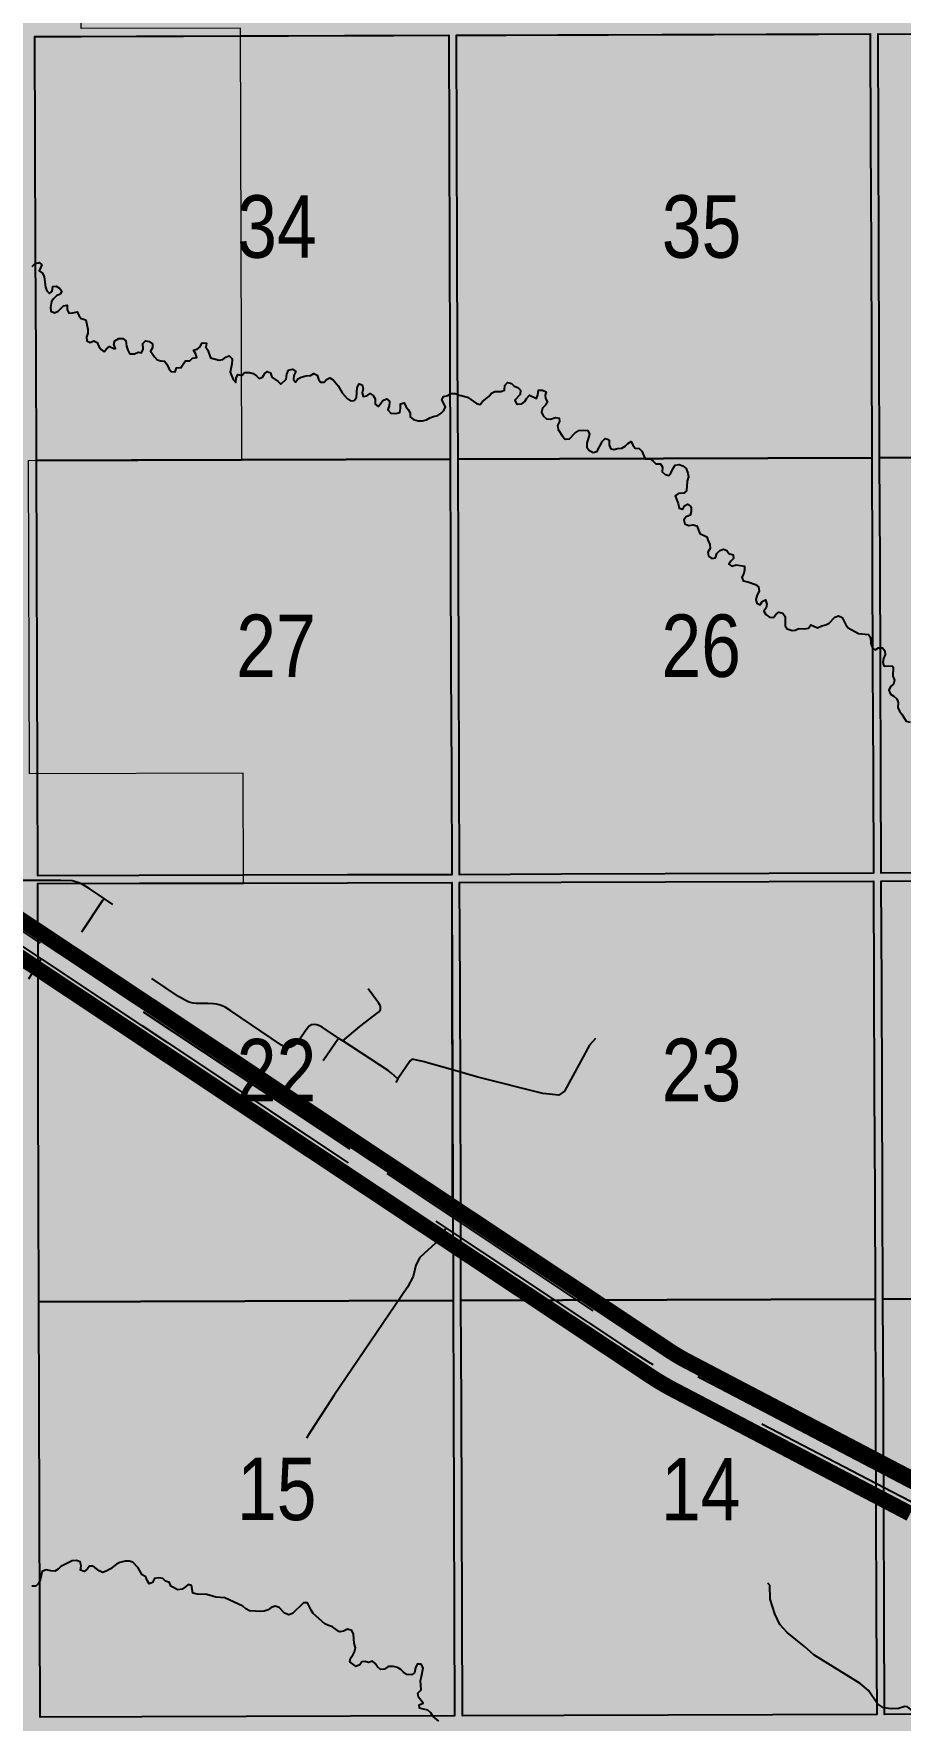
# Model space of a CAD drawing. Extents: x 403018 to 417191, y 6033193 to 6042673.
# Drawn here: x 415223.6 to 415334.6, y 6036727.6 to 6036943.7 of the extents above; entities that cross this region are included whole.
import ezdxf

# ---------------------------------------------------------------- set-up
doc = ezdxf.new("R2010")
doc.units = 0
doc.header["$LTSCALE"] = 5
doc.linetypes.add('DASHED2', pattern=[9.525, 6.35, -3.175])
for name, color, linetype in [('Quarters', 8, 'Continuous'), ('RoadSeg', 57, 'DASHED2'), ('ROUTE-MAP-HWY', 2, 'Continuous'), ('ROUTE-MAP-TOWN-H', 50, 'Continuous'), ('T-WATER', 160, 'Continuous')]:
    doc.layers.add(name, color=color, linetype=linetype)
doc.layers.add('ROUTE-MAP-BACKGROUND-H', color=7, linetype='Continuous', true_color=0xf0ebff)
doc.layers.add('ROUTE-MAP-TOWN-BDY', color=3, linetype='Continuous', lineweight=0)
doc.styles.add('120', font='ARIALN.TTF', dxfattribs={"height": 13})

msp = doc.modelspace()

# ---------------------------------------------------------------- hatches: boundary and pattern name
at = {"layer": 'ROUTE-MAP-BACKGROUND-H'}
h = msp.add_hatch(color=256, dxfattribs=at)
h.dxf.hatch_style = 1
h.paths.add_polyline_path([(412923.423, 6037807.465), (416092.9, 6037807.465), (416092.9, 6035965.758), (412923.423, 6035965.758)])
at = {"layer": 'ROUTE-MAP-TOWN-H'}
h = msp.add_hatch(color=256, dxfattribs=at)
h.dxf.hatch_style = 1
h.paths.add_polyline_path([(415092.717, 6036970.618), (415092.783, 6036942.887), (415088.042, 6036942.872), (415088.105, 6036915.336), (415114.779, 6036915.421), (415114.842, 6036889.889), (415191.864, 6036849.763), (415198.268, 6036845.874), (415277.189, 6036793.428), (415277.133, 6036834.919), (415250.443, 6036834.857), (415250.392, 6036848.912), (415223.026, 6036848.837), (415222.902, 6036888.988), (415250.246, 6036889.071), (415250.061, 6036944.375), (415229.638, 6036944.317), (415228.459, 6036997.762), (415201.562, 6036997.667), (415201.635, 6036970.883), (415174.082, 6036970.78)])

# ---------------------------------------------------------------- linework, layer by layer
at = {"layer": 'Quarters'}
for points in [[(415276.878, 6036902.546), (415276.925, 6036889.156), (415263.585, 6036889.114), (415250.246, 6036889.071), (415236.909, 6036889.03), (415236.104, 6036889.028), (415223.907, 6036888.991), (415223.861, 6036902.379), (415223.816, 6036915.767), (415223.773, 6036929.535), (415223.729, 6036943.303), (415228.637, 6036943.319), (415229.642, 6036943.322), (415236.729, 6036943.345), (415242.756, 6036943.364), (415250.064, 6036943.387), (415256.206, 6036943.406), (415263.399, 6036943.429), (415269.655, 6036943.449), (415276.734, 6036943.472), (415276.782, 6036929.704), (415276.831, 6036915.935), (415276.878, 6036902.546)], [(415330.899, 6036902.716), (415330.951, 6036889.326), (415317.612, 6036889.284), (415304.273, 6036889.242), (415290.933, 6036889.2), (415277.929, 6036889.159), (415277.882, 6036902.549), (415277.835, 6036915.939), (415277.786, 6036929.707), (415277.738, 6036943.475), (415283.105, 6036943.492), (415284.109, 6036943.495), (415290.737, 6036943.516), (415297.222, 6036943.536), (415304.072, 6036943.558), (415310.671, 6036943.578), (415317.406, 6036943.599), (415324.119, 6036943.62), (415330.74, 6036943.641), (415330.793, 6036929.873), (415330.847, 6036916.105), (415330.899, 6036902.716)], [(415344.959, 6036889.388), (415331.955, 6036889.331), (415331.903, 6036902.72), (415331.851, 6036916.11), (415331.798, 6036929.873), (415331.744, 6036943.637), (415337.567, 6036943.611), (415338.572, 6036943.606), (415344.744, 6036943.578), (415351.692, 6036943.547), (415358.079, 6036943.518), (415365.148, 6036943.487), (415371.413, 6036943.458), (415378.603, 6036943.426), (415384.748, 6036943.398), (415384.805, 6036929.871), (415384.863, 6036916.343), (415384.92, 6036902.954), (415384.977, 6036889.564), (415371.638, 6036889.505), (415358.298, 6036889.447), (415344.959, 6036889.388)], [(415277.075, 6036848.983), (415277.129, 6036835.923), (415263.784, 6036835.892), (415250.439, 6036835.861), (415237.095, 6036835.824), (415224.088, 6036835.787), (415224.049, 6036848.834), (415224.009, 6036862.212), (415223.958, 6036875.602), (415223.907, 6036888.991), (415236.104, 6036889.028), (415236.909, 6036889.03), (415250.246, 6036889.071), (415263.585, 6036889.114), (415276.925, 6036889.156), (415276.972, 6036875.766), (415277.019, 6036862.377), (415277.075, 6036848.983)], [(415331.107, 6036849.157), (415331.158, 6036836.103), (415317.817, 6036836.061), (415304.47, 6036836.019), (415291.137, 6036835.972), (415278.133, 6036835.927), (415278.079, 6036848.986), (415278.023, 6036862.38), (415277.976, 6036875.77), (415277.929, 6036889.159), (415290.933, 6036889.2), (415304.273, 6036889.242), (415317.612, 6036889.284), (415330.951, 6036889.326), (415331.003, 6036875.937), (415331.055, 6036862.547), (415331.107, 6036849.157)], [(415345.174, 6036836.165), (415332.162, 6036836.107), (415332.111, 6036849.16), (415332.059, 6036862.552), (415332.007, 6036875.939), (415331.955, 6036889.331), (415344.959, 6036889.388), (415358.298, 6036889.447), (415371.638, 6036889.505), (415384.977, 6036889.564), (415385.033, 6036876.175), (415385.09, 6036862.785), (415385.147, 6036849.396), (415385.203, 6036836.341), (415371.862, 6036836.282), (415365.838, 6036836.255), (415358.515, 6036836.223), (415345.174, 6036836.165)], [(415277.273, 6036794.749), (415277.304, 6036781.369), (415263.955, 6036781.327), (415250.606, 6036781.285), (415237.257, 6036781.242), (415224.242, 6036781.201), (415224.2, 6036794.591), (415224.157, 6036807.98), (415224.124, 6036821.38), (415224.091, 6036834.783), (415237.1, 6036834.819), (415250.443, 6036834.857), (415263.788, 6036834.888), (415277.133, 6036834.919), (415277.187, 6036821.524), (415277.241, 6036808.128), (415277.273, 6036794.749)], [(415331.317, 6036794.93), (415331.369, 6036781.54), (415318.02, 6036781.498), (415304.672, 6036781.456), (415291.322, 6036781.414), (415278.309, 6036781.372), (415278.277, 6036794.752), (415278.246, 6036808.132), (415278.191, 6036821.526), (415278.137, 6036834.923), (415291.138, 6036834.968), (415304.473, 6036835.014), (415317.817, 6036835.056), (415331.161, 6036835.099), (415331.213, 6036821.709), (415331.265, 6036808.319), (415331.317, 6036794.93)], [(415345.388, 6036781.602), (415332.374, 6036781.545), (415332.322, 6036794.934), (415332.27, 6036808.324), (415332.218, 6036821.713), (415332.166, 6036835.103), (415345.175, 6036835.16), (415358.519, 6036835.219), (415371.863, 6036835.278), (415385.207, 6036835.337), (415385.264, 6036821.947), (415385.32, 6036808.558), (415385.377, 6036795.169), (415385.434, 6036781.779), (415372.085, 6036781.72), (415358.737, 6036781.661), (415345.388, 6036781.602)], [(415277.446, 6036741.2), (415277.492, 6036728.145), (415264.141, 6036728.103), (415250.784, 6036728.061), (415237.433, 6036728.018), (415224.411, 6036727.977), (415224.37, 6036741.032), (415224.327, 6036754.422), (415224.285, 6036767.811), (415224.242, 6036781.201), (415237.257, 6036781.242), (415250.606, 6036781.285), (415263.955, 6036781.327), (415277.304, 6036781.369), (415277.351, 6036767.98), (415277.399, 6036754.59), (415277.446, 6036741.2)], [(415331.525, 6036741.372), (415331.576, 6036728.317), (415318.225, 6036728.275), (415304.869, 6036728.232), (415291.518, 6036728.19), (415278.496, 6036728.149), (415278.45, 6036741.203), (415278.403, 6036754.593), (415278.356, 6036767.983), (415278.309, 6036781.372), (415291.322, 6036781.414), (415304.672, 6036781.456), (415318.02, 6036781.498), (415331.369, 6036781.54), (415331.421, 6036768.151), (415331.473, 6036754.761), (415331.525, 6036741.372)], [(415345.602, 6036728.379), (415332.58, 6036728.321), (415332.53, 6036741.376), (415332.478, 6036754.766), (415332.426, 6036768.155), (415332.374, 6036781.545), (415345.388, 6036781.602), (415358.737, 6036781.661), (415372.085, 6036781.72), (415385.434, 6036781.779), (415385.491, 6036768.39), (415385.548, 6036755), (415385.605, 6036741.611), (415385.66, 6036728.556), (415372.309, 6036728.497), (415358.953, 6036728.438), (415345.602, 6036728.379)]]:
    msp.add_lwpolyline(points, close=True, dxfattribs=at)
at = {"layer": 'RoadSeg', "flags": 128}
for points in [[(414864.036, 6037096.554), (414904.33, 6037032.656), (414905.654, 6037033.483), (414909.105, 6037028.005), (414909.639, 6037027.179), (414910.197, 6037026.357), (414910.873, 6037025.431), (414911.656, 6037024.463), (414912.379, 6037023.619), (414913.205, 6037022.74), (414914.177, 6037021.796), (414915.208, 6037020.814), (414975.961, 6036962.752), (414976.814, 6036961.952), (414977.584, 6036961.247), (414978.321, 6036960.62), (414979.082, 6036960.023), (414979.87, 6036959.452), (414980.805, 6036958.826), (414981.655, 6036958.295), (414982.52, 6036957.791), (414983.652, 6036957.177), (414984.564, 6036956.691), (414987.946, 6036954.923), (415046.924, 6036924.071), (415136.434, 6036877.336), (415152.378, 6036868.95), (415185.66, 6036851.558), (415192.405, 6036848.032), (415193.279, 6036847.572), (415194.098, 6036847.123), (415194.829, 6036846.695), (415195.652, 6036846.188), (415196.501, 6036845.641), (415264.19, 6036800.73), (415263.34, 6036799.341), (415276.432, 6036790.655), (415275.853, 6036789.858)], [(415070.192, 6036834.014), (415073.622, 6036836.012), (415118.91, 6036862.352), (415121.075, 6036863.817), (415122.939, 6036865.382), (415130.132, 6036872.342), (415132.13, 6036873.474), (415134.328, 6036874.04), (415135.527, 6036874.107), (415138.091, 6036873.608), (415139.989, 6036872.808), (415145.051, 6036870.111), (415150.212, 6036866.914), (415150.778, 6036866.781), (415151.244, 6036866.914), (415151.978, 6036868.036), (415159.255, 6036864.194), (415160.415, 6036863.576), (415161.352, 6036863.071), (415162.349, 6036862.527), (415163.443, 6036861.931), (415184.813, 6036850.279), (415190.782, 6036846.994), (415191.613, 6036846.526), (415192.436, 6036846.061), (415193.261, 6036845.591), (415193.993, 6036845.162), (415194.781, 6036844.69), (415195.573, 6036844.209), (415196.525, 6036843.621), (415197.501, 6036843.017), (415198.544, 6036842.367), (415199.568, 6036841.715), (415214.284, 6036831.953), (415213.848, 6036830.684), (415213.749, 6036829.452), (415214.315, 6036821.46), (415214.115, 6036820.494), (415212.849, 6036819.029), (415206.889, 6036814.3), (415212.849, 6036819.029), (415214.115, 6036820.494), (415214.315, 6036821.46), (415213.749, 6036829.452), (415213.848, 6036830.684), (415214.284, 6036831.953), (415224.509, 6036825.153), (415263.34, 6036799.341), (415276.432, 6036790.655), (415275.853, 6036789.858), (415275.054, 6036788.726), (415273.023, 6036786.861), (415272.523, 6036785.895), (415272.19, 6036784.464), (415271.457, 6036783.065), (415262.067, 6036769.245), (415258.67, 6036764.05), (415258.038, 6036762.819)], [(415233.685, 6036832.106), (415233.025, 6036832.574), (415232.617, 6036832.853), (415231.951, 6036833.314), (415230.675, 6036834.163), (415229.668, 6036834.756), (415229.102, 6036834.982), (415228.475, 6036835.125), (415227.062, 6036835.2), (415220.851, 6036835.173), (415220.224, 6036835.211), (415219.631, 6036835.309), (415219.068, 6036835.478), (415218.526, 6036835.73), (415216.817, 6036836.824), (415196.094, 6036850.584), (415195.271, 6036851.2), (415194.891, 6036851.562), (415194.547, 6036851.979), (415194.243, 6036852.446), (415193.703, 6036853.47), (415192.947, 6036854.953), (415192.693, 6036855.358), (415192.423, 6036855.692), (415192.157, 6036855.954), (415191.69, 6036856.34), (415191.064, 6036856.823), (415189.982, 6036857.609), (415188.513, 6036855.726), (415186.537, 6036853.135)], [(415229.723, 6036828.595), (415232.437, 6036832.648), (415232.568, 6036832.792), (415232.617, 6036832.853)], [(415214.284, 6036831.953), (415224.509, 6036825.153), (415263.34, 6036799.341)], [(415260.668, 6036812.136), (415262.627, 6036814.989), (415260.519, 6036816.383), (415260.166, 6036816.574), (415259.82, 6036816.707), (415259.483, 6036816.749), (415259.163, 6036816.683), (415258.871, 6036816.501), (415258.613, 6036816.24), (415258.376, 6036815.914), (415257.649, 6036814.836), (415257.394, 6036814.516), (415257.125, 6036814.223), (415256.833, 6036813.978), (415256.523, 6036813.817), (415256.202, 6036813.764), (415255.894, 6036813.811), (415255.609, 6036813.926), (415255.33, 6036814.091), (415248.838, 6036818.491), (415248.104, 6036818.945), (415247.73, 6036819.121), (415247.345, 6036819.243), (415246.966, 6036819.325), (415246.601, 6036819.374), (415245.861, 6036819.404), (415244.379, 6036819.421), (415244.011, 6036819.461), (415243.632, 6036819.541), (415243.251, 6036819.68), (415242.121, 6036820.34), (415236.96, 6036823.804), (415231.192, 6036827.558), (415229.723, 6036828.595), (415229.189, 6036828.968), (415228.781, 6036829.264)], [(415222.939, 6036822.592), (415223.938, 6036824.19), (415224.509, 6036825.153)], [(415262.627, 6036814.989), (415263.165, 6036814.634), (415265.33, 6036816.465), (415267.726, 6036818.293), (415267.994, 6036818.629), (415267.994, 6036819.062), (415267.761, 6036819.528), (415266.429, 6036821.293)], [(415295.533, 6036814.933), (415294.767, 6036814.067), (415291.571, 6036808.206), (415290.838, 6036807.674), (415288.807, 6036807.907), (415280.482, 6036810.004), (415277.235, 6036810.923), (415273.422, 6036812.003), (415272.063, 6036812.281), (415271.782, 6036812.057), (415270.201, 6036809.757), (415269.721, 6036808.947), (415269.084, 6036807.965), (415264.839, 6036801.622), (415264.19, 6036800.73), (415299.421, 6036777.237), (415300.517, 6036776.513), (415301.538, 6036775.839), (415302.528, 6036775.18), (415303.475, 6036774.557), (415304.438, 6036773.937), (415305.499, 6036773.306), (415306.68, 6036772.659), (415307.849, 6036772.05), (415309.059, 6036771.426), (415310.215, 6036770.829), (415311.529, 6036770.139), (415335.339, 6036757.69), (415363.253, 6036743.113), (415364.831, 6036745.336)], [(415270.201, 6036809.757), (415269.468, 6036810.446), (415268.963, 6036810.834), (415263.165, 6036814.634)], [(415276.432, 6036790.655), (415299.135, 6036775.57), (415300.206, 6036774.868), (415301.202, 6036774.225), (415302.235, 6036773.576), (415303.365, 6036772.883), (415304.454, 6036772.237), (415305.59, 6036771.584), (415306.756, 6036770.92), (415308.029, 6036770.22), (415309.437, 6036769.471), (415334.652, 6036756.304), (415359.846, 6036743.131)], [(415339.67, 6036725.283), (415336.177, 6036728.815), (415335.527, 6036729.303), (415335.173, 6036729.358), (415334.361, 6036729.119), (415333.429, 6036729.052), (415332.458, 6036729.184), (415331.697, 6036729.685), (415330.532, 6036731.417), (415329.466, 6036732.316), (415323.505, 6036735.979), (415322.306, 6036737.044), (415320.093, 6036738.849), (415319.156, 6036739.861), (415318.537, 6036741.238), (415317.944, 6036743.105), (415317.887, 6036744.901), (415317.206, 6036745.588), (415316.279, 6036746.235), (415314.36, 6036747.355), (415310.966, 6036748.14)]]:
    msp.add_lwpolyline(points, dxfattribs=at)
at = {"layer": 'ROUTE-MAP-HWY', "const_width": 2}
for points in [[(415221.522, 6036830.436), (415223.018, 6036829.442), (415223.1, 6036829.386), (415223.112, 6036829.378), (415223.434, 6036829.165), (415224.106, 6036828.72), (415224.12, 6036828.711), (415225.324, 6036827.914), (415228.591, 6036825.743), (415243.799, 6036815.627), (415250.515, 6036811.161), (415255.168, 6036808.066), (415259.034, 6036805.495), (415265.362, 6036801.28), (415265.973, 6036800.875), (415266.528, 6036800.506), (415274.245, 6036795.382), (415277.189, 6036793.428), (415277.276, 6036793.37), (415277.606, 6036793.151), (415278.269, 6036792.71), (415278.282, 6036792.701), (415286.576, 6036787.192), (415287.194, 6036786.782), (415287.538, 6036786.553), (415289.454, 6036785.28), (415294.233, 6036782.107), (415295.258, 6036781.426), (415304.695, 6036775.159), (415304.902, 6036775.022), (415304.989, 6036774.964), (415305.103, 6036774.889), (415305.194, 6036774.83), (415305.307, 6036774.757), (415305.4, 6036774.698), (415305.512, 6036774.627), (415305.608, 6036774.568), (415305.719, 6036774.499), (415305.816, 6036774.44), (415305.926, 6036774.373), (415306.026, 6036774.313), (415306.134, 6036774.249), (415306.237, 6036774.188), (415306.343, 6036774.126), (415306.448, 6036774.065), (415306.554, 6036774.005), (415306.661, 6036773.944), (415306.765, 6036773.886), (415306.875, 6036773.825), (415306.978, 6036773.769), (415307.09, 6036773.708), (415307.192, 6036773.653), (415307.306, 6036773.593), (415307.406, 6036773.54), (415323.578, 6036765.072), (415331.449, 6036760.95), (415332.456, 6036760.423), (415338.777, 6036757.113)], [(415335.866, 6036754.057), (415334.528, 6036754.757), (415334.495, 6036754.774), (415332.473, 6036755.833), (415331.467, 6036756.36), (415321.698, 6036761.476), (415305.527, 6036769.944), (415305.322, 6036770.052), (415305.118, 6036770.161), (415304.915, 6036770.273), (415304.713, 6036770.385), (415304.48, 6036770.517), (415304.248, 6036770.651), (415304.017, 6036770.786), (415303.788, 6036770.924), (415303.56, 6036771.063), (415303.333, 6036771.205), (415303.107, 6036771.348), (415302.882, 6036771.493), (415302.659, 6036771.64), (415287.959, 6036781.402), (415287.212, 6036781.898), (415278.293, 6036787.823), (415277.288, 6036788.49), (415275.974, 6036789.363), (415275.137, 6036789.919), (415274.72, 6036790.196), (415272.003, 6036792.001), (415262.53, 6036798.298), (415262.363, 6036798.409), (415256.776, 6036802.122), (415250.53, 6036806.277), (415247.87, 6036808.046), (415245.657, 6036809.517), (415241.553, 6036812.247), (415238.514, 6036814.266), (415226.344, 6036822.352), (415224.134, 6036823.831), (415224.118, 6036823.841), (415224.082, 6036823.865), (415223.803, 6036824.05), (415223.125, 6036824.502), (415223.112, 6036824.51), (415221.251, 6036825.742)]]:
    msp.add_lwpolyline(points, dxfattribs=at)
at = {"layer": 'ROUTE-MAP-TOWN-BDY', "flags": 128}
msp.add_lwpolyline([(415092.717, 6036970.618), (415092.783, 6036942.887), (415088.042, 6036942.872), (415088.105, 6036915.336), (415114.779, 6036915.421), (415114.842, 6036889.889), (415191.864, 6036849.763), (415198.268, 6036845.874), (415277.189, 6036793.428), (415277.133, 6036834.919), (415250.443, 6036834.857), (415250.392, 6036848.912), (415223.026, 6036848.837), (415222.902, 6036888.988), (415250.246, 6036889.071), (415250.061, 6036944.375), (415229.638, 6036944.317), (415228.459, 6036997.762), (415201.562, 6036997.667), (415201.635, 6036970.883), (415174.082, 6036970.78), (415092.717, 6036970.618)], dxfattribs=at)
at = {"layer": 'T-WATER', "linetype": 'Continuous', "flags": 128}
for points in [[(415223.387, 6036913.839), (415223.764, 6036914.237), (415224.116, 6036914.324), (415224.25, 6036914.356), (415224.618, 6036914.049), (415224.247, 6036913.291), (415224.683, 6036912.995), (415224.892, 6036912.511), (415225.092, 6036911.205), (415225.241, 6036910.729), (415225.574, 6036910.371), (415225.951, 6036910.677), (415225.995, 6036911.288), (415226.442, 6036911.331), (415226.858, 6036911.075), (415227.185, 6036910.697), (415226.943, 6036910.297), (415226.491, 6036910.081), (415226.134, 6036909.748), (415225.833, 6036909.364), (415225.728, 6036908.594), (415225.779, 6036908.11), (415226.249, 6036907.911), (415226.719, 6036908.102), (415227.4, 6036908.793), (415227.849, 6036908.898), (415227.839, 6036908.326), (415228.062, 6036907.879), (415228.599, 6036907.904), (415229.115, 6036908.056), (415229.345, 6036907.582), (415229.649, 6036907.185), (415230.247, 6036907.032), (415230.517, 6036905.813), (415230.515, 6036905.314), (415230.342, 6036904.81), (415230.352, 6036904.31), (415230.8, 6036904.095), (415231.265, 6036904.317), (415231.696, 6036904.088), (415231.901, 6036903.607), (415232.203, 6036903.23), (415232.588, 6036902.932)], [(415232.588, 6036902.932), (415232.887, 6036903.297), (415233.29, 6036903.577), (415233.846, 6036903.319), (415234.053, 6036903.357), (415233.845, 6036903.831), (415233.94, 6036904.332), (415234.484, 6036904.603), (415234.979, 6036904.6), (415235.366, 6036904.307), (415235.467, 6036903.619), (415235.604, 6036903.139), (415235.846, 6036902.707), (415235.949, 6036902.653), (415236.47, 6036902.667), (415236.938, 6036902.878), (415237.38, 6036902.785), (415237.571, 6036903.272), (415237.555, 6036903.961), (415237.892, 6036904.304), (415238.353, 6036904.247), (415238.772, 6036903.946), (415238.797, 6036903.441), (415238.53, 6036903.009), (415239.039, 6036902.281), (415239.368, 6036901.897), (415239.852, 6036901.767), (415240.343, 6036901.715), (415240.642, 6036901.312), (415240.886, 6036900.791), (415241.177, 6036900.385), (415241.688, 6036900.369), (415241.85, 6036900.867), (415242.488, 6036900.925), (415242.519, 6036901.017), (415243.002, 6036901.759), (415243.569, 6036901.767), (415243.919, 6036902.09), (415244.451, 6036902.205), (415244.311, 6036902.7), (415244.055, 6036903.128), (415244.529, 6036903.251), (415244.885, 6036903.57), (415245.107, 6036904.017), (415245.187, 6036904.06), (415245.689, 6036904.035), (415245.603, 6036903.516), (415245.894, 6036903.121), (415246.224, 6036902.138), (415247.322, 6036901.842), (415247.815, 6036901.924), (415248.161, 6036902.249), (415248.614, 6036902.408), (415248.945, 6036902.066), (415248.988, 6036901.937), (415248.958, 6036901.356), (415248.74, 6036900.309), (415249.116, 6036899.362), (415249.471, 6036898.997), (415249.51, 6036899.547), (415249.734, 6036899.992), (415250.222, 6036899.888), (415250.512, 6036900.226), (415250.54, 6036900.238), (415250.624, 6036900.273), (415251.2, 6036900.257), (415251.683, 6036900.129), (415252.101, 6036899.835), (415252.453, 6036899.506), (415252.876, 6036899.66), (415253.115, 6036900.093), (415253.458, 6036900.411), (415253.914, 6036900.206), (415254.079, 6036899.658), (415254.889, 6036899.106), (415255.246, 6036898.78), (415255.928, 6036899.426), (415256.002, 6036900.065), (415256.22, 6036900.561), (415256.721, 6036900.675), (415257.142, 6036900.404), (415256.905, 6036899.868), (415256.839, 6036899.376), (415257.116, 6036899.031), (415257.404, 6036899.438), (415257.838, 6036899.687), (415258.415, 6036899.823), (415259.048, 6036899.861), (415259.463, 6036900.138), (415259.888, 6036899.935), (415260.041, 6036899.408)], [(415260.041, 6036899.408), (415260.331, 6036899.019), (415260.782, 6036899.012), (415261.085, 6036899.388), (415261.526, 6036899.576), (415261.955, 6036899.32), (415262.587, 6036898.538), (415263.082, 6036897.666), (415263.721, 6036896.917), (415264.134, 6036896.613), (415264.632, 6036896.674), (415264.921, 6036897.071), (415265.017, 6036898.327), (415265.255, 6036898.796), (415265.664, 6036898.666), (415265.788, 6036898.159), (415265.633, 6036897.65), (415265.788, 6036897.179), (415266.259, 6036897.29), (415266.673, 6036897.571), (415267.079, 6036897.325), (415267.331, 6036896.879), (415267.325, 6036896.213), (415267.688, 6036895.887), (415268.015, 6036896.236), (415268.284, 6036896.697), (415268.75, 6036896.879), (415269.135, 6036896.599), (415269.171, 6036896.503), (415269.116, 6036895.987), (415268.956, 6036895.488), (415269.339, 6036895.056), (415269.945, 6036895.007), (415270.46, 6036895.142), (415270.542, 6036895.65), (415270.551, 6036896.251), (415271.011, 6036896.376), (415271.25, 6036895.896), (415271.559, 6036895.539), (415271.799, 6036895.101), (415271.806, 6036894.578), (415272.211, 6036894.248), (415272.813, 6036894.051), (415273.39, 6036894.068), (415273.876, 6036894.186), (415274.319, 6036894.456), (415274.781, 6036894.646), (415275.356, 6036894.771), (415275.78, 6036895.035), (415276.117, 6036895.412), (415276.311, 6036895.872), (415275.844, 6036896.745), (415276.051, 6036897.2), (415276.631, 6036897.3), (415277.064, 6036897.581), (415277.242, 6036897.577), (415277.565, 6036897.572), (415277.802, 6036897.474), (415278.069, 6036897.363), (415278.248, 6036897.324), (415278.336, 6036897.304), (415279.144, 6036897.125), (415280.309, 6036896.296), (415280.786, 6036896.15), (415281.086, 6036896.549), (415281.86, 6036897.187), (415282.208, 6036897.595), (415282.657, 6036897.817), (415283.424, 6036897.843), (415283.891, 6036898.005), (415283.944, 6036898.609), (415284.286, 6036898.975), (415284.779, 6036898.86), (415285.119, 6036898.526), (415285.614, 6036898.339), (415285.933, 6036897.98), (415285.88, 6036897.46), (415285.224, 6036896.719), (415285.438, 6036896.258), (415285.573, 6036896.196), (415286.1, 6036896.266), (415286.497, 6036896.569), (415286.765, 6036896.992), (415287.1, 6036897.357), (415287.98, 6036896.945), (415288.166, 6036897.414), (415288.227, 6036898.005), (415288.76, 6036897.983), (415289.215, 6036897.779), (415289.083, 6036897.378), (415289.139, 6036896.935)], [(415289.139, 6036896.935), (415289.394, 6036896.479), (415289.152, 6036896.059), (415288.759, 6036895.704), (415288.635, 6036895.168), (415288.833, 6036894.705), (415289.286, 6036894.332), (415289.792, 6036894.301), (415290.417, 6036894.482), (415290.903, 6036894.408), (415290.924, 6036893.99), (415290.692, 6036893.453), (415290.764, 6036892.955), (415291.31, 6036892.127), (415291.633, 6036891.779), (415291.719, 6036891.737), (415292.225, 6036891.745), (415292.88, 6036892.501), (415293.415, 6036892.818), (415294.062, 6036892.89), (415294.549, 6036892.838), (415294.781, 6036892.343), (415294.429, 6036891.211), (415294.451, 6036890.712), (415294.728, 6036890.281), (415294.773, 6036890.257), (415295.23, 6036890.011), (415295.718, 6036890.133), (415295.789, 6036890.261), (415296.453, 6036891.463), (415296.779, 6036891.803), (415297.225, 6036891.692), (415297.282, 6036891.586), (415297.309, 6036890.978), (415297.476, 6036890.512), (415297.89, 6036890.382), (415298.377, 6036890.523), (415298.939, 6036890.558), (415299.361, 6036890.828), (415299.699, 6036891.187), (415300.132, 6036891.434), (415300.343, 6036890.959), (415300.617, 6036890.556), (415301.143, 6036890.529), (415301.385, 6036890.284), (415301.486, 6036890.181), (415301.909, 6036889.205), (415302.541, 6036889.195), (415302.941, 6036888.901), (415303.262, 6036888.545), (415303.883, 6036888.552), (415304.142, 6036888.125), (415304.09, 6036887.549), (415304.465, 6036887.207), (415304.651, 6036887.154), (415304.944, 6036887.07), (415305.255, 6036887.448), (415305.466, 6036887.92), (415305.742, 6036888.373), (415306.267, 6036888.476), (415306.745, 6036888.317), (415307.179, 6036887.976), (415307.393, 6036887.379), (415307.45, 6036886.883), (415307.301, 6036886.342), (415307.212, 6036885.12), (415306.864, 6036884.805), (415306.176, 6036884.742), (415305.759, 6036884.451), (415306.149, 6036883.46), (415306.281, 6036882.875), (415306.738, 6036882.754), (415306.943, 6036883.199), (415307.34, 6036883.407), (415307.731, 6036883.119), (415307.788, 6036883.005), (415307.81, 6036882.452), (415307.669, 6036881.974), (415307.173, 6036881.758), (415306.848, 6036881.398), (415306.98, 6036880.861), (415307.471, 6036880.663), (415308.047, 6036880.747), (415308.528, 6036880.615), (415308.917, 6036879.634), (415309.79, 6036879.23), (415309.964, 6036878.706), (415310.207, 6036878.228), (415310.247, 6036877.73), (415309.959, 6036877.244), (415310.025, 6036876.746)], [(415310.025, 6036876.746), (415310.448, 6036876.438), (415310.941, 6036876.536), (415311.09, 6036877.061), (415311.464, 6036877.44), (415311.931, 6036877.619), (415312.384, 6036877.457), (415312.645, 6036877.055), (415313.166, 6036876.918), (415313.232, 6036876.413), (415312.896, 6036876.086), (415312.619, 6036875.701), (415313.031, 6036875.455), (415313.556, 6036875.641), (415314.657, 6036875.467), (415314.631, 6036874.985), (415314.531, 6036874.496), (415314.293, 6036874.026), (415314.473, 6036873.568), (415315.07, 6036873.435), (415316.062, 6036873.118), (415316.432, 6036872.805), (415316.535, 6036872.261), (415316.274, 6036871.763), (415316.1, 6036871.182), (415316.228, 6036870.7), (415316.649, 6036870.488), (415316.884, 6036870.916), (415317.326, 6036871.13), (415317.509, 6036870.601), (415317.394, 6036870.112), (415317.096, 6036869.682), (415317.356, 6036869.253), (415317.852, 6036868.924), (415318.347, 6036868.872), (415318.664, 6036869.24), (415319.029, 6036869.563), (415319.556, 6036869.439), (415319.868, 6036868.99), (415319.83, 6036867.827), (415320.119, 6036867.424), (415320.748, 6036867.215), (415321.136, 6036867.253), (415321.598, 6036867.448), (415322.332, 6036867.424), (415322.817, 6036867.526), (415323.129, 6036867.926), (415323.991, 6036867.561), (415324.538, 6036867.802), (415325.044, 6036867.95), (415325.496, 6036868.168), (415326.223, 6036868.903), (415326.697, 6036869.085), (415327.156, 6036868.875), (415327.631, 6036867.952), (415327.921, 6036867.546), (415329.262, 6036866.826), (415330.515, 6036866.701), (415330.792, 6036866.295), (415330.829, 6036865.534), (415330.988, 6036865.061), (415331.339, 6036864.715), (415331.451, 6036864.779), (415331.815, 6036864.969), (415332.313, 6036864.99), (415332.456, 6036864.829), (415332.636, 6036864.624), (415332.661, 6036864.119), (415332.462, 6036863.621)], [(415332.462, 6036863.617), (415332.449, 6036863.588), (415332.344, 6036863.103), (415332.466, 6036862.825), (415332.553, 6036862.635), (415333.123, 6036862.671), (415333.614, 6036862.648), (415333.677, 6036862.533), (415333.658, 6036861.379), (415333.845, 6036860.83), (415333.715, 6036860.346), (415333.326, 6036860.038), (415333.148, 6036859.568), (415333.344, 6036859.059), (415333.776, 6036858.804), (415334.152, 6036858.456), (415334.347, 6036857.996), (415334.3, 6036857.346), (415334.51, 6036856.891), (415334.809, 6036856.481), (415335.335, 6036855.583), (415335.847, 6036855.482)], [(415228.493, 6036748.025), (415227.06, 6036747.284), (415226.698, 6036746.959), (415226.264, 6036746.71), (415225.747, 6036746.718), (415225.161, 6036746.846), (415224.819, 6036746.746), (415224.67, 6036746.702), (415224.382, 6036745.597), (415224.192, 6036745.11), (415223.822, 6036744.787)], [(415271.953, 6036733.4), (415271.356, 6036733.473), (415270.938, 6036733.747), (415270.583, 6036734.09), (415270.157, 6036734.351), (415269.65, 6036734.479), (415269.077, 6036734.474), (415268.918, 6036734.425), (415268.497, 6036734.14), (415267.997, 6036734.108), (415267.603, 6036734.433), (415267.304, 6036734.85), (415266.96, 6036735.169), (415266.482, 6036734.985), (415266.024, 6036735.102), (415265.628, 6036735.072), (415265.332, 6036734.678), (415264.855, 6036734.503), (415264.763, 6036734.572), (415264.049, 6036735.067), (415264.14, 6036735.545), (415264.447, 6036735.917), (415264.663, 6036736.367), (415264.781, 6036736.878), (415264.635, 6036737.484), (415264.542, 6036738.618), (415264.318, 6036739.074), (415263.751, 6036739.254), (415263.267, 6036739.015), (415262.767, 6036738.926), (415262.644, 6036738.95), (415261.856, 6036739.549), (415261.335, 6036739.722), (415260.878, 6036739.949), (415259.387, 6036741.287), (415259.109, 6036741.693), (415258.633, 6036742.638), (415258.138, 6036742.648), (415256.73, 6036741.28), (415256.252, 6036741.118), (415255.717, 6036741.316), (415254.998, 6036742.022), (415254.493, 6036742.228), (415254.004, 6036742.053), (415253.601, 6036741.742), (415253.11, 6036741.556), (415252.61, 6036741.53), (415251.259, 6036741.615), (415251.229, 6036741.629), (415250.725, 6036741.874), (415250.368, 6036742.197), (415248.033, 6036743.285), (415246.887, 6036743.35), (415245.732, 6036743.726), (415244.565, 6036743.731), (415243.951, 6036743.871), (415243.763, 6036744.875), (415243.342, 6036745.005), (415242.999, 6036744.668), (415242.589, 6036744.398), (415242.02, 6036744.302), (415241.155, 6036744.784), (415240.946, 6036745.249), (415240.457, 6036745.435), (415240.097, 6036745.737), (415239.605, 6036745.826), (415239.05, 6036745.745), (415238.806, 6036745.245), (415238.364, 6036745.07), (415238.1, 6036745.484), (415237.933, 6036745.955), (415237.457, 6036746.211), (415236.955, 6036747.123), (415236.286, 6036747.832), (415235.809, 6036747.979), (415235.286, 6036747.98), (415234.609, 6036747.822), (415234.178, 6036747.577), (415233.403, 6036746.993), (415232.949, 6036746.738), (415232.425, 6036746.524), (415231.97, 6036746.73), (415231.185, 6036747.352), (415230.703, 6036747.336), (415230.404, 6036746.951), (415230.015, 6036746.652), (415229.545, 6036746.819), (415229.646, 6036747.391), (415229.52, 6036747.877), (415229.036, 6036748.041), (415228.493, 6036748.025)], [(415223.822, 6036744.787), (415223.318, 6036744.758)], [(415275.468, 6036727.483), (415274.766, 6036728.079), (415274.715, 6036728.121), (415274.445, 6036728.548), (415274.072, 6036728.881), (415273.318, 6036729.077), (415272.992, 6036729.162), (415272.969, 6036729.587), (415273.473, 6036729.764), (415272.848, 6036730.541), (415272.802, 6036731.052), (415272.848, 6036731.164), (415273.212, 6036731.484), (415273.113, 6036732.684), (415273.262, 6036733.2), (415273.466, 6036734.32), (415273.221, 6036734.765), (415272.703, 6036734.773), (415272.476, 6036734.299), (415272.343, 6036733.689), (415271.953, 6036733.4)]]:
    msp.add_lwpolyline(points, dxfattribs=at)

# ---------------------------------------------------------------- texts
at = {"layer": 'RoadSeg', "style": '120'}
for s, p in [('34', (415249.634, 6036914.965)), ('35', (415304.036, 6036914.965)), ('27', (415249.516, 6036861.238)), ('26', (415303.99, 6036861.264)), ('22', (415249.58, 6036806.874)), ('23', (415304.02, 6036806.909)), ('15', (415249.606, 6036753.233)), ('14', (415303.931, 6036753.198))]:
    msp.add_text(s, height=8.0041, dxfattribs=at).set_placement(p)

doc.saveas('drawing.dxf')
